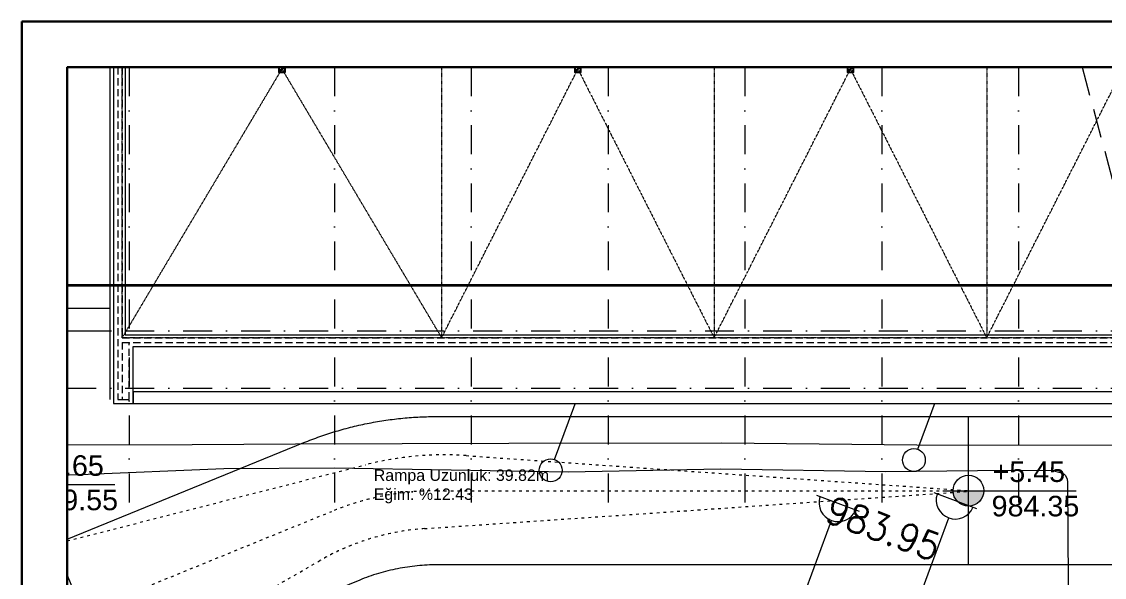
# Model space of a CAD drawing. Header units: centimetres. Extents: x 392964 to 515689, y 49661 to 58661.
# Drawn here: x 392964 to 395338, y 57444 to 58661 of the extents above; entities that cross this region are included whole.
import ezdxf
from ezdxf.enums import TextEntityAlignment as Align
from ezdxf.xclip import XClip

# ---------------------------------------------------------------- set-up
doc = ezdxf.new("R2010")
doc.units = ezdxf.units.CM
doc.header["$XCLIPFRAME"] = 0
for name, pattern in [('11019', [0]), ('ACAD_ISO03W100', [30, 12, -18]), ('BORDER', [1.75, 0.5, -0.25, 0.5, -0.25, 0, -0.25]), ('DASHDOT', [25.4, 12.7, -6.35, 0, -6.35]), ('DASHED', [19.05, 12.7, -6.35]), ('HIDDEN', [9.525, 6.35, -3.175])]:
    doc.linetypes.add(name, pattern=pattern)
doc.layers.get('0').update_dxf_attribs({"lineweight": 9})
for name, color, linetype, lineweight in [('---___EB_draft00_ALTYAPI_helikoptermania', 8, 'Continuous', 9), ('---___EB_draft00_parselsiniri', 8, 'BORDER', 9), ('---___EB_draft01_aks', 8, 'Continuous', 9), ('---___EB_draft03_cihazlar', 8, 'Continuous', 9), ('0-KRCN-VAZİYET-030426', 8, 'Continuous', 9), ('0-KRCN-Z-ANTET', 71, 'Continuous', 30), ('___T_yazı kot', 8, 'Continuous', 9), ('AS_GOR', 8, 'Continuous', 9), ('AS_GOR_UZAK2', 8, 'Continuous', 9), ('AS_PYZ_YOL_ARAC', 8, 'Continuous', 9), ('AS_SMB_OK', 8, 'Continuous', 9), ('AS_TA_HIDDEN', 8, 'HIDDEN', 9), ('AS_TES_SUZGEC', 8, 'Continuous', 9), ('AS_YAZI_EGIM', 8, 'Continuous', 9), ('GEB-BEZUG', 8, 'Continuous', 9), ('S_CAD_SOK_LAMBASI', 8, 'Continuous', 9), ('SINIR_DUVAR_TEK', 8, '11019', 9), ('Y_YOL_KOTU', 8, 'Continuous', 9), ('YOL_SOSE', 8, 'Continuous', 9)]:
    doc.layers.add(name, color=color, linetype=linetype, lineweight=lineweight)
doc.layers.add('---___EB_draft04_yazi', color=8, linetype='Continuous')
doc.styles.add('_yazı-50', font='arial.ttf')
doc.styles.add('Normal', font='arial.ttf')
doc.styles.add('Style-STANDARD', font='STANDARD.shx')

# ---------------------------------------------------------------- blocks, each defined once
blk = doc.blocks.new('12003')
at = {"layer": 'S_CAD_SOK_LAMBASI'}
for p, q in [((-1, 5.5), (1, 5.5)), ((0, 0.5), (0, 4.693))]:
    blk.add_line(p, q, dxfattribs=at)
blk.add_circle((0, 0), 0.5, dxfattribs=at)
blk.add_arc((0, 5.53), 0.837, 183.298, 356.9072, dxfattribs=at)
blk = doc.blocks.new('Akyurt_Tm33')
at = {"layer": 'SINIR_DUVAR_TEK'}
for points in [[(501688.104, 4439262.153, 983.931), (501692.969, 4439249.102, 983.371), (501698.027, 4439235.088, 982.651), (501702.411, 4439222.981, 981.931), (501705.395, 4439214.511, 981.691), (501717.442, 4439219, 982.651)], [(501717.442, 4439219, 982.571), (501721.687, 4439220.593, 982.931), (501730.454, 4439223.865, 983.851), (501739.194, 4439227.111, 984.891), (501747.256, 4439229.993, 985.451), (501758.699, 4439234.214, 985.771), (501764.733, 4439236.434, 986.011)]]:
    blk.add_polyline3d(points, dxfattribs=at)
at = {"layer": 'YOL_SOSE'}
blk.add_polyline3d([(501705.285, 4439212.903, 979.371), (501713.299, 4439216.059, 979.811), (501719.112, 4439218.489, 980.451), (501723.642, 4439220.186, 981.091), (501733.322, 4439223.579, 982.451), (501739.551, 4439226.022, 983.131), (501746.381, 4439228.423, 984.011), (501750.144, 4439229.86, 984.331), (501753.167, 4439230.988, 984.196), (501753.63, 4439231.045, 984.171), (501753.762, 4439231.021, 984.171), (501753.836, 4439230.987, 984.171), (501753.955, 4439230.873, 984.171), (501754.017, 4439230.753, 984.171), (501755.579, 4439226.616, 984.131), (501760.263, 4439214.828, 984.211), (501760.452, 4439214.528, 984.211), (501760.616, 4439214.366, 984.211), (501760.932, 4439214.181, 984.211), (501761.219, 4439214.111, 984.211), (501761.548, 4439214.121, 984.211), (501765.06, 4439215.454, 984.211)], dxfattribs=at)
at = {"layer": 'S_CAD_SOK_LAMBASI'}
for p in [(501747.362, 4439229.325, 984.011), (501732.58, 4439223.38, 982.331), (501749.671, 4439222.784, 984.371), (501744.889, 4439220.895, 984.611)]:
    blk.add_blockref('12003', p, dxfattribs=at)
at = {"layer": 'Y_YOL_KOTU', "style": 'Style-STANDARD'}
blk.add_text('983.95', height=1.2, dxfattribs=at).set_placement((501747.148, 4439226.044, 983.955), align=Align.MIDDLE_CENTER)
blk = doc.blocks.new('Aks_T')
at = {"layer": '---___EB_draft01_aks', "linetype": 'DASHDOT', "ltscale": 10}
for points in [[(120, 550), (120, -5450)], [(1020, 550), (1020, -5450)], [(1620, 550), (1620, -5450)], [(2220, 550), (2220, -5450)], [(2820, 550), (2820, -5450)], [(3420, 550), (3420, -5450)], [(4020, 550), (4020, -5450)], [(-430, -4650), (23050, -4650)], [(-430, -4900), (23050, -4900)]]:
    blk.add_lwpolyline(points, dxfattribs=at)
blk = doc.blocks.new('OPK-site-surrounding-R01')
at = {"layer": '---___EB_draft00_ALTYAPI_helikoptermania', "linetype": 'DASHED', "ltscale": 10}
blk.add_lwpolyline([(1451.4, 6572.4), (5376.1, -7919.4)], dxfattribs=at)
at = {"layer": '---___EB_draft00_parselsiniri', "linetype": 'DASHDOT', "ltscale": 5, "const_width": 5, "flags": 128}
blk.add_lwpolyline([(-303.7, 52.5), (22545.3, 391.1), (23723.4, -711), (24047.6, -4450), (-299.9, -4450)], close=True, dxfattribs=at)
at = {"layer": 'AS_GOR'}
for points in [[(-640, -3300), (-640, -4400, 0.414214), (-390, -4650), (-85, -4650)], [(-640, -4200, 0.414214), (-390, -4450), (-85, -4450)], [(-640, -4300, 0.414214), (-390, -4550), (-85, -4550)]]:
    blk.add_lwpolyline(points, format="xyb", dxfattribs=at)
blk.add_lwpolyline([(-85, -3300), (-85, -4950)], dxfattribs=at)
at = {"layer": 'AS_PYZ_YOL_ARAC', "color": 8}
blk.add_line((3679.8, -5675), (3680.2, -5025), dxfattribs=at)
at = {"layer": 'AS_PYZ_YOL_ARAC'}
for points in [[(22800, -3450), (22800, 430.1, 0.418558), (21785.2, 1430), (18554.6, 1382.1, 0.087007), (17706.4, 1220.4), (16627.8, 812, -0.090739), (15742.5, 650), (12082.5, 650, -0.076048), (11335, 764.3), (10161.2, 1132.1, 0.079773), (9376.7, 1246.2), (245.2, 1110.9, 0.409882), (-740, 111), (-740, -5306.6, 0.532608), (-326.8, -5584.4), (765.6, -5139.5, -0.096996), (1350.2, -5025), (22550, -5025, 0.414214), (22800, -4775), (22800, -3450)], [(15842.4, -6175), (15842.4, -6175, 0.414214), (15342.4, -5675), (1350.2, -5675, 0.096996), (1010.8, -5741.5), (-373.5, -6305.3, 0.413167), (-538.5, -6695.3), (-196.1, -7544.8, 0.595588), (328.1, -7604.5), (678.6, -7102.6)]]:
    blk.add_lwpolyline(points, format="xyb", dxfattribs=at)
at = {"layer": 'AS_PYZ_YOL_ARAC', "color": 8}
blk.add_lwpolyline([(-326.8, -5584.4), (-81.7, -6186.4)], dxfattribs=at)
at = {"layer": 'AS_SMB_OK', "color": 8, "linetype": 'ACAD_ISO03W100'}
for points in [[(-326.8, -5584.4), (1038, -5236.1, -0.080047), (1477.6, -5196.4), (3680, -5350)], [(-204.2, -5885.4), (888.2, -5440.5, -0.096996), (1350.2, -5350), (3679.8, -5350)], [(-81.7, -6186.4), (836.6, -5656.2, -0.114328), (1295.4, -5516.3), (3679.8, -5353)]]:
    blk.add_lwpolyline(points, format="xyb", dxfattribs=at)
blk = doc.blocks.new('kot01')
at = {"layer": '___T_yazı kot'}
h = blk.add_hatch(color=8, dxfattribs=at)
edge = h.paths.add_edge_path()
edge.add_arc((0, 0), 0.3, 180, 360)
edge.add_line((0.3, 0), (-0.3, 0))
for p, q in [((0, -0.5), (0, 0.5)), ((-0.5, 0), (2.1, 0))]:
    blk.add_line(p, q, dxfattribs=at)
blk.add_circle((0, 0), 0.3, dxfattribs=at)
at = {"layer": '___T_yazı kot', "style": '_yazı-50'}
for tag, p in [('INCE', (0.434, 0.1)), ('KABA', (0.434, -0.5))]:
    blk.add_attdef(tag, p, '', height=0.4, dxfattribs=at)
blk = doc.blocks.new('STR_R')
at = {"layer": 'AS_TA_HIDDEN', "linetype": 'HIDDEN', "ltscale": 5}
for p, q in [((-50, -2250), (-50, -4950)), ((-30, -2270), (-30, -4680)), ((-30, -4680), (8050, -4680)), ((-30, -4700), (-30, -4950)), ((-30, -4700), (8050, -4700)), ((-50, -4950), (-30, -4950))]:
    blk.add_line(p, q, dxfattribs=at)
blk.add_lwpolyline([(-30, -4950), (0, -4950), (0, -4700)], dxfattribs=at)
blk = doc.blocks.new('OPK-03-1_RD')
blk.add_wipeout([(-68, -4968), (-68, -2232), (232, -2232), (232, -1765), (-165, -1765), (-165, -1305), (-68, -1305), (-68, 68), (13332, 68), (13332, 168), (13858, 168), (13858, -207), (14357, -207), (14357, 68), (18832, 68), (18832, 293), (22793, 293), (22793, -768), (22568, -768), (22568, -1305), (22665, -1305), (22665, -1765), (22393, -1765), (22393, -2232), (22568, -2232), (22568, -2318), (22393, -2318), (22393, -3232), (22568, -3232), (22568, -4968), (19732, -4968), (19732, -4108), (18968, -4108), (18968, -4968), (8935, -4968), (8935, -4718), (8168, -4718), (8168, -4968)])
at = {"layer": 'AS_GOR'}
for points in [[(232, -1765), (232, -2232), (-68, -2232), (-68, -4968), (18, -4968), (18, -4718), (8032, -4718)], [(283, -1765), (283, -2283), (-17, -2283), (-17, -4667), (8032, -4667)]]:
    blk.add_lwpolyline(points, dxfattribs=at)
blk.add_blockref('STR_R', (0, 0))
blk = doc.blocks.new('Einfügepunkt')
at = {"layer": 'GEB-BEZUG'}
for p, q in [((-1, -1), (1, 1)), ((-1, 1), (1, -1))]:
    blk.add_line(p, q, dxfattribs=at)
blk = doc.blocks.new('sifonik-suzgec')
at = {"layer": 'AS_TES_SUZGEC', "ltscale": 25}
for p, q in [((-15, 13), (-13, 15)), ((-15, 13), (-15, -13)), ((-12.9, 0.2), (-13.1, 0)), ((13, 15), (-13, 15)), ((-12.9, 0.2), (-12.2, 0.2)), ((-12.4, 3.5), (-12.6, 3.4)), ((-12.6, 3.4), (-12.5, 3.2)), ((-12.6, 3.4), (-11.9, 3.2)), ((-12.5, 3.2), (-11.8, 3)), ((-12.4, 3.5), (-11.7, 3.3)), ((-12.3, 0), (-12.2, 0.2)), ((-12.2, 0.2), (-11.8, 0.2)), ((-11.9, 3.2), (-11.7, 3.3)), ((-11.8, 3), (-11.9, 3.2)), ((-11.4, 2.9), (-11.8, 3)), ((-11.7, 3.3), (-11.3, 3.2)), ((-10.5, 1.6), (-11.7, 1.7)), ((-11.7, 1.4), (-10.6, 1.2)), ((-11.1, 6.6), (-11.3, 6.5)), ((-11.3, 6.5), (-11.3, 6.3)), ((-11.3, 6.5), (-10.7, 6.2)), ((-11.3, 6.3), (-10.6, 5.9)), ((-11.1, 6.6), (-10.4, 6.2)), ((-11, 4.3), (-9.9, 3.9)), ((-9.8, 4.2), (-10.8, 4.7)), ((-10.7, 6.2), (-10.4, 6.2)), ((-10.6, 5.9), (-10.7, 6.2)), ((-10.3, 5.7), (-10.6, 5.9)), ((-10.6, 1.2), (-10.5, 1.6)), ((-10.4, 6.2), (-10.1, 6.1)), ((-9.9, 3.9), (-9.8, 4.2)), ((-9.5, 7), (-8.5, 6.3)), ((-8.3, 6.6), (-9.3, 7.3)), ((-9.2, 9.2), (-9.2, 9)), ((-9, 9.2), (-9.2, 9.2)), ((-9.2, 9.2), (-8.7, 8.7)), ((-9.2, 9), (-8.7, 8.5)), ((-9, 9.2), (-8.5, 8.7)), ((-8.7, 8.7), (-8.5, 8.7)), ((-8.7, 8.5), (-8.7, 8.7)), ((-8.5, 8.2), (-8.7, 8.5)), ((-8.5, 8.7), (-8.2, 8.5)), ((-8.5, 6.3), (-8.3, 6.6)), ((-7.3, 9.3), (-6.6, 8.3)), ((-6.3, 8.5), (-7, 9.5)), ((-6.5, 11.3), (-6.6, 11.1)), ((-6.6, 11.1), (-6.2, 10.4)), ((-6.6, 8.3), (-6.3, 8.5)), ((-6.5, 11.3), (-6.2, 10.7)), ((-6.3, 11.3), (-6.5, 11.3)), ((-6.3, 11.3), (-5.9, 10.6)), ((-6.2, 10.7), (-5.9, 10.6)), ((-6.2, 10.4), (-6.2, 10.7)), ((-6.1, 10.1), (-6.2, 10.4)), ((-5.9, 10.6), (-5.7, 10.3)), ((-4.7, 10.8), (-4.2, 9.8)), ((-3.9, 9.9), (-4.3, 11)), ((-4.2, 9.8), (-3.9, 9.9)), ((-3.4, 12.6), (-3.5, 12.4)), ((-3.5, 12.4), (-3.3, 11.7)), ((-3.4, 12.6), (-3.2, 11.9)), ((-3.2, 12.5), (-3.4, 12.6)), ((-3.3, 11.7), (-3.2, 11.9)), ((-3.2, 11.3), (-3.3, 11.7)), ((-0.6, 0.6), (-3.3, -1.2)), ((-3.3, -1.3), (-0.5, 0.5)), ((-3.2, 12.5), (-3, 11.8)), ((-3.2, 11.9), (-3, 11.8)), ((-3, 11.8), (-2.9, 11.4)), ((-1.7, 11.7), (-1.6, 10.5)), ((-1.6, 10.5), (-1.2, 10.6)), ((-1.2, 10.6), (-1.4, 11.7)), ((1.8, 4.2), (-0.6, 0.6)), ((-0.6, 0.6), (-0.5, 0.5)), ((-0.5, 0.5), (1.8, 4.1)), ((-0.5, 0.5), (0, 0)), ((0, 13.1), (-0.2, 12.9)), ((-0.2, 12.9), (-0.2, 12.2)), ((-0.2, 12.2), (0, 12.3)), ((-0.2, 11.8), (-0.2, 12.2)), ((0, 13.1), (0, 12.3)), ((0.2, 12.9), (0, 13.1)), ((0, 12.3), (0.2, 12.2)), ((0, 0), (2.6, 2.6)), ((0, 0), (0, 0.2)), ((0.2, 12.9), (0.2, 12.2)), ((0.2, 12.2), (0.2, 11.8)), ((3.3, 1.3), (0.5, -0.5)), ((0.6, -0.6), (3.3, 1.2)), ((1.4, 11.7), (1.2, 10.6)), ((1.2, 10.6), (1.6, 10.5)), ((1.6, 10.5), (1.7, 11.7)), ((1.9, 4.3), (1.8, 4.2)), ((1.8, 4.2), (1.8, 4.1)), ((1.8, 4.2), (1.8, 4.2)), ((1.8, 4.1), (1.8, 4.2)), ((2.6, 2.6), (1.8, 4.2)), ((1.8, 4.1), (2.6, 2.6)), ((3.8, 7.3), (1.9, 4.3)), ((1.9, 4.3), (3.9, 7.2)), ((1.9, 4.2), (1.9, 4.3)), ((1.9, 4.3), (1.9, 4.2)), ((1.9, 4.3), (1.9, 4.3)), ((2.7, 2.7), (1.9, 4.3)), ((1.9, 4.2), (2.7, 2.7)), ((2.6, 2.6), (2.6, 2.6)), ((2.6, 2.6), (2.6, 2.6)), ((2.6, 2.6), (3.3, 1.3)), ((3.3, 1.3), (2.6, 2.6)), ((2.7, 2.7), (7.7, 7.7)), ((2.7, 2.7), (2.7, 2.7)), ((2.7, 2.7), (2.7, 2.7)), ((2.7, 2.7), (3.4, 1.4)), ((3.4, 1.4), (2.7, 2.7)), ((2.9, 11.4), (3, 11.8)), ((3.2, 12.5), (3, 11.8)), ((3, 11.8), (3.2, 11.9)), ((3.4, 12.6), (3.2, 11.9)), ((3.4, 12.6), (3.2, 12.5)), ((3.2, 11.9), (3.3, 11.7)), ((3.3, 11.7), (3.2, 11.3)), ((3.5, 12.4), (3.3, 11.7)), ((3.3, 1.2), (3.5, 1.3)), ((3.3, 1.3), (3.3, 1.3)), ((3.3, 1.2), (3.3, 1.3)), ((3.3, 1.3), (3.3, 1.2)), ((3.5, 12.4), (3.4, 12.6)), ((7.2, 3.9), (3.4, 1.4)), ((3.4, 1.4), (3.4, 1.4)), ((3.5, 1.3), (3.4, 1.4)), ((3.4, 1.4), (3.5, 1.3)), ((3.5, 1.3), (7.3, 3.8)), ((3.8, 7.3), (4.1, 7.7)), ((4.3, 11), (3.9, 9.9)), ((3.9, 9.9), (4.2, 9.8)), ((4.1, 7.7), (5.7, 10.3)), ((4.2, 9.8), (4.7, 10.8)), ((5.7, 10.3), (5.9, 10.5)), ((6.3, 11.3), (5.9, 10.5)), ((5.9, 10.5), (6.1, 10.6)), ((6.5, 11.3), (6.1, 10.6)), ((6.1, 10.6), (6.2, 10.3)), ((6.2, 10.3), (6.1, 10.1)), ((6.6, 11.1), (6.2, 10.3)), ((6.5, 11.3), (6.3, 11.3)), ((6.6, 11.1), (6.5, 11.3)), ((6.6, 9.8), (6.8, 9.9)), ((7.2, 9.3), (7.4, 9.5)), ((7.7, 4.1), (7.3, 3.8)), ((7.7, 9.2), (7.6, 9.1)), ((7.7, 7.7), (8.6, 8.6)), ((7.7, 4.1), (10.3, 5.7)), ((10.3, 5.8), (7.9, 4.3)), ((8.2, 8.5), (8.4, 8.6)), ((9, 9.2), (8.4, 8.6)), ((8.4, 8.6), (8.6, 8.6)), ((8.6, 8.4), (8.5, 8.2)), ((9.2, 9.2), (8.6, 8.6)), ((9.2, 9), (8.6, 8.4)), ((8.6, 8.6), (8.6, 8.4)), ((9.2, 9.2), (9, 9.2)), ((9.1, 7.6), (9.2, 7.7)), ((9.2, 9), (9.2, 9.2)), ((9.3, 7.2), (9.5, 7.4)), ((9.9, 6.8), (9.8, 6.6)), ((10.1, 6.1), (10.3, 6.2)), ((11.1, 6.6), (10.3, 6.2)), ((10.3, 6.2), (10.6, 6.1)), ((10.5, 6), (10.3, 5.8)), ((10.3, 5.7), (10.5, 5.9)), ((10.3, 5.8), (10.3, 5.7)), ((11.3, 6.3), (10.5, 5.9)), ((10.6, 6.1), (10.5, 6)), ((10.5, 5.9), (10.5, 6)), ((11.3, 6.5), (10.6, 6.1)), ((11.3, 6.5), (11.1, 6.6)), ((11.3, 6.3), (11.3, 6.5)), ((11.7, 3.3), (11.3, 3.2)), ((11.4, 2.9), (11.8, 3)), ((12.4, 3.5), (11.7, 3.3)), ((11.9, 3.2), (11.7, 3.3)), ((11.8, 3), (11.9, 3.2)), ((12.5, 3.2), (11.8, 3)), ((12.2, 0.2), (11.8, 0.2)), ((12.6, 3.4), (11.9, 3.2)), ((12.3, 0), (12.2, 0.2)), ((12.9, 0.2), (12.2, 0.2)), ((12.6, 3.4), (12.4, 3.5)), ((12.5, 3.2), (12.6, 3.4)), ((13.1, 0), (12.9, 0.2)), ((13, 15), (15, 13)), ((15, -13), (15, 13)), ((-13, -15), (-15, -13)), ((-13.1, 0), (-12.9, -0.2)), ((-13.1, 0), (-12.3, 0)), ((-13, -15), (13, -15)), ((-12.9, -0.2), (-12.2, -0.2)), ((-12.5, -3.2), (-12.6, -3.4)), ((-12.6, -3.4), (-11.9, -3.2)), ((-12.6, -3.4), (-12.4, -3.5)), ((-12.5, -3.2), (-11.8, -3)), ((-12.4, -3.5), (-11.7, -3.3)), ((-12.2, -0.2), (-12.3, 0)), ((-11.8, -0.2), (-12.2, -0.2)), ((-11.9, -3.2), (-11.8, -3)), ((-11.7, -3.3), (-11.9, -3.2)), ((-11.8, -3), (-11.4, -2.9)), ((-10.6, -1.2), (-11.7, -1.4)), ((-11.7, -1.7), (-10.5, -1.6)), ((-11.3, -3.2), (-11.7, -3.3)), ((-11.3, -6.3), (-10.5, -5.9)), ((-11.3, -6.5), (-10.6, -6.1)), ((-11.3, -6.3), (-11.3, -6.5)), ((-11.3, -6.5), (-11.1, -6.6)), ((-11.1, -6.6), (-10.3, -6.2)), ((-9.9, -3.9), (-11, -4.3)), ((-10.8, -4.7), (-9.8, -4.2)), ((-10.5, -1.6), (-10.6, -1.2)), ((-10.6, -6.1), (-10.5, -5.9)), ((-10.3, -6.2), (-10.6, -6.1)), ((-10.5, -5.9), (-10.3, -5.7)), ((-10.3, -5.7), (-7.7, -4.1)), ((-10.1, -6.1), (-10.3, -6.2)), ((-9.8, -4.2), (-9.9, -3.9)), ((-9.9, -6.8), (-9.8, -6.6)), ((-9.3, -7.2), (-9.5, -7.4)), ((-9.1, -7.6), (-9.2, -7.7)), ((-9.2, -9), (-8.6, -8.4)), ((-9.2, -9.2), (-8.6, -8.6)), ((-9.2, -9), (-9.2, -9.2)), ((-9.2, -9.2), (-9, -9.2)), ((-9, -9.2), (-8.4, -8.6)), ((-8.6, -8.6), (-7.7, -7.7)), ((-8.6, -8.4), (-8.5, -8.2)), ((-8.6, -8.6), (-8.6, -8.4)), ((-8.4, -8.6), (-8.6, -8.6)), ((-8.2, -8.5), (-8.4, -8.6)), ((-7.7, -7.7), (-2.7, -2.7)), ((-7.7, -4.1), (-7.3, -3.8)), ((-7.7, -9.2), (-7.6, -9.1)), ((-7.2, -9.3), (-7.4, -9.5)), ((-3.5, -1.3), (-7.3, -3.8)), ((-7.3, -3.9), (-3.4, -1.4)), ((-6.6, -9.8), (-6.8, -9.9)), ((-6.6, -11.1), (-6.2, -10.3)), ((-6.6, -11.1), (-6.5, -11.3)), ((-6.5, -11.3), (-6.1, -10.6)), ((-6.5, -11.3), (-6.3, -11.3)), ((-6.3, -11.3), (-5.9, -10.5)), ((-6.2, -10.3), (-6.1, -10.1)), ((-6.1, -10.6), (-6.2, -10.3)), ((-6, -10.5), (-6.1, -10.6)), ((-5.8, -10.3), (-6, -10.5)), ((-6, -10.5), (-5.9, -10.5)), ((-5.9, -10.5), (-5.7, -10.3)), ((-4.3, -7.9), (-5.8, -10.3)), ((-5.7, -10.3), (-5.8, -10.3)), ((-5.7, -10.3), (-4.1, -7.7)), ((-3.8, -7.3), (-4.1, -7.7)), ((-1.9, -4.3), (-3.9, -7.3)), ((-3.8, -7.3), (-1.9, -4.3)), ((-3.3, -1.2), (-3.5, -1.3)), ((-3.5, -1.3), (-3.4, -1.4)), ((-3.4, -1.4), (-3.5, -1.3)), ((-3.5, -12.4), (-3.3, -11.7)), ((-3.5, -12.4), (-3.4, -12.6)), ((-3.4, -1.4), (-3.4, -1.4)), ((-2.7, -2.7), (-3.4, -1.4)), ((-3.4, -1.4), (-2.7, -2.7)), ((-3.4, -12.6), (-3.2, -11.9)), ((-3.4, -12.6), (-3.2, -12.5)), ((-3.3, -1.3), (-3.3, -1.2)), ((-3.3, -1.2), (-3.3, -1.3)), ((-3.3, -1.3), (-3.3, -1.3)), ((-2.6, -2.6), (-3.3, -1.3)), ((-3.3, -1.3), (-2.6, -2.6)), ((-3.2, -11.3), (-3.3, -11.7)), ((-3.3, -11.7), (-3.2, -11.9)), ((-3.2, -11.9), (-3, -11.8)), ((-3.2, -12.5), (-3, -11.8)), ((-3, -11.8), (-2.9, -11.4)), ((-2.7, -2.7), (-2.7, -2.7)), ((-2.7, -2.7), (-1.9, -4.3)), ((-1.9, -4.2), (-2.7, -2.7)), ((-2.7, -2.7), (-2.7, -2.7)), ((-2.6, -2.6), (0, 0)), ((-2.6, -2.6), (-2.6, -2.6)), ((-2.6, -2.6), (-1.8, -4.2)), ((-1.8, -4.1), (-2.6, -2.6)), ((-2.6, -2.6), (-2.6, -2.6)), ((-1.9, -4.3), (-1.8, -4.2)), ((-1.9, -4.2), (-1.9, -4.3)), ((-1.9, -4.3), (-1.9, -4.2)), ((-1.9, -4.3), (-1.9, -4.3)), ((0.5, -0.5), (-1.8, -4.1)), ((-1.8, -4.2), (0.6, -0.6)), ((-1.8, -4.2), (-1.8, -4.1)), ((-1.8, -4.1), (-1.8, -4.2)), ((-1.8, -4.2), (-1.8, -4.2)), ((0, 0), (-0.3, 0)), ((-0.2, -11.8), (-0.2, -12.2)), ((-0.2, -12.2), (0, -12.3)), ((-0.2, -12.9), (-0.2, -12.2)), ((-0.2, -12.9), (0, -13.1)), ((0, 0), (0.5, -0.5)), ((0, 0), (0.2, 0)), ((0, 0), (0, -0.3)), ((0, -12.3), (0.2, -12.2)), ((0, -13.1), (0, -12.3)), ((0, -13.1), (0.2, -12.9)), ((0.2, -12.2), (0.2, -11.8)), ((0.2, -12.9), (0.2, -12.2)), ((0.6, -0.6), (0.5, -0.5)), ((2.9, -11.4), (3, -11.8)), ((3, -11.8), (3.2, -11.9)), ((3.2, -12.5), (3, -11.8)), ((3.3, -11.7), (3.2, -11.3)), ((3.2, -11.9), (3.3, -11.7)), ((3.4, -12.6), (3.2, -11.9)), ((3.2, -12.5), (3.4, -12.6)), ((3.5, -12.4), (3.3, -11.7)), ((3.4, -12.6), (3.5, -12.4)), ((5.7, -10.3), (5.9, -10.6)), ((5.9, -10.6), (6.2, -10.7)), ((6.3, -11.3), (5.9, -10.6)), ((6.2, -10.4), (6.1, -10.1)), ((6.2, -10.7), (6.2, -10.4)), ((6.6, -11.1), (6.2, -10.4)), ((6.5, -11.3), (6.2, -10.7)), ((6.3, -11.3), (6.5, -11.3)), ((6.5, -11.3), (6.6, -11.1)), ((8.2, -8.5), (8.5, -8.7)), ((8.7, -8.5), (8.5, -8.2)), ((8.5, -8.7), (8.7, -8.7)), ((9, -9.2), (8.5, -8.7)), ((8.7, -8.7), (8.7, -8.5)), ((9.2, -9), (8.7, -8.5)), ((9.2, -9.2), (8.7, -8.7)), ((9, -9.2), (9.2, -9.2)), ((9.2, -9.2), (9.2, -9)), ((10.1, -6.1), (10.4, -6.2)), ((10.6, -5.9), (10.3, -5.7)), ((10.4, -6.2), (10.7, -6.2)), ((11.1, -6.6), (10.4, -6.2)), ((10.7, -6.2), (10.6, -5.9)), ((11.3, -6.3), (10.6, -5.9)), ((11.3, -6.5), (10.7, -6.2)), ((11.1, -6.6), (11.3, -6.5)), ((11.3, -3.2), (11.7, -3.3)), ((11.3, -6.5), (11.3, -6.3)), ((11.8, -3), (11.4, -2.9)), ((11.7, -3.3), (11.9, -3.2)), ((12.4, -3.5), (11.7, -3.3)), ((11.8, -0.2), (12.2, -0.2)), ((11.9, -3.2), (11.8, -3)), ((12.5, -3.2), (11.8, -3)), ((12.6, -3.4), (11.9, -3.2)), ((12.2, -0.2), (12.3, 0)), ((12.9, -0.2), (12.2, -0.2)), ((13.1, 0), (12.3, 0)), ((12.4, -3.5), (12.6, -3.4)), ((12.6, -3.4), (12.5, -3.2)), ((12.9, -0.2), (13.1, 0)), ((15, -13), (13, -15))]:
    blk.add_line(p, q, dxfattribs=at)
for centre, radius in [((0, 0), 13.1), ((-12.5, 12.5), 0.3), ((12.5, 12.5), 0.3), ((-12.5, -12.5), 0.3), ((12.5, -12.5), 0.3)]:
    blk.add_circle(centre, radius, dxfattribs=at)
for centre, radius, start, end in [((0, 0), 12.9, 165.8007, 179.1993), ((0, 0), 12.6, 165.8198, 179.1802), ((0, 0), 12.9, 150.8007, 164.1993), ((0, 0), 12.6, 150.8198, 164.1802), ((0, 0), 12.1, 165.8539, 179.1461), ((0, 0), 12, 165.8607, 179.1393), ((0, 0), 11.8, 165.8753, 179.1247), ((0, 0), 11.8, 171.6247, 173.3753), ((0, 0), 12.1, 150.8539, 164.1461), ((0, 0), 12, 150.8607, 164.1393), ((0, 0), 11.8, 150.8753, 164.1247), ((0, 0), 12.9, 135.8007, 149.1993), ((0, 0), 11.8, 156.6247, 158.3753), ((0, 0), 12.6, 135.8198, 149.1802), ((0, 0), 12.1, 135.8539, 149.1461), ((0, 0), 12, 135.8607, 149.1393), ((0, 0), 11.8, 135.8753, 149.1247), ((0, 0), 11.8, 141.6247, 143.3753), ((0, 0), 12.9, 120.8007, 134.1993), ((0, 0), 12.6, 120.8198, 134.1802), ((0, 0), 12.1, 120.8539, 134.1461), ((0, 0), 12, 120.8607, 134.1393), ((0, 0), 11.8, 120.8753, 134.1247), ((0, 0), 11.8, 126.6247, 128.3753), ((0, 0), 12.9, 105.8007, 119.1993), ((0, 0), 12.6, 105.8198, 119.1802), ((0, 0), 12.1, 105.8539, 119.1461), ((0, 0), 12, 105.8607, 119.1393), ((0, 0), 11.8, 105.8753, 119.1247), ((0, 0), 11.8, 111.6247, 113.3753), ((0, 0), 12.9, 90.8007, 104.1993), ((0, 0), 12.6, 90.8198, 104.1802), ((0, 0), 12.1, 90.8539, 104.1461), ((0, 0), 12, 90.8607, 104.1393), ((0, 0), 11.8, 90.8753, 104.1247), ((0, 0), 11.8, 96.6247, 98.3753), ((0, 0), 12.9, 75.8007, 89.1993), ((0, 0), 12.6, 75.8198, 89.1802), ((0, 0), 12.1, 75.8539, 89.1461), ((0, 0), 12, 75.8607, 89.1393), ((0, 0), 11.8, 75.8753, 89.1247), ((0, 0), 11.8, 81.6247, 83.3753), ((0, 0), 11.8, 60.8753, 74.1247), ((0, 0), 12.1, 60.8539, 74.1461), ((0, 0), 12, 60.8607, 74.1393), ((0, 0), 12.6, 60.8198, 74.1802), ((0, 0), 12.9, 60.8007, 74.1993), ((5.9, 5.9), 2.58, 45, 135.7807), ((0, 0), 11.8, 66.6247, 68.3753), ((0, 0), 11.8, 45.8753, 59.1247), ((0, 0), 12.1, 45.8539, 59.1461), ((0, 0), 12, 55.6693, 59.1393), ((0, 0), 12.6, 45.8198, 59.1802), ((0, 0), 12.9, 45.8007, 59.1993), ((0, 0), 12, 52.1808, 55.6693), ((0, 0), 12, 45.8607, 50.069), ((5.9, 5.9), 2.58, 321.1789, 45), ((5.9, 5.9), 2.58, 314.2193, 321.1789), ((0, 0), 11.8, 30.8753, 44.1247), ((0, 0), 12, 39.931, 44.1393), ((0, 0), 12.1, 30.8539, 44.1461), ((0, 0), 12.6, 30.8198, 44.1802), ((0, 0), 12.9, 30.8007, 44.1993), ((0, 0), 12, 34.3307, 37.8192), ((0, 0), 12, 30.8607, 34.3307), ((0, 0), 11.8, 15.8753, 29.1247), ((0, 0), 12, 15.8607, 29.1393), ((0, 0), 12.1, 15.8539, 29.1461), ((0, 0), 12.6, 15.8198, 29.1802), ((0, 0), 12.9, 15.8007, 29.1993), ((0, 0), 11.8, 0.8753, 14.1247), ((0, 0), 12, 0.8607, 14.1393), ((0, 0), 12.1, 0.8539, 14.1461), ((0, 0), 12.6, 0.8198, 14.1802), ((0, 0), 12.9, 0.8007, 14.1993), ((0, 0), 12.9, 180.8007, 194.1993), ((0, 0), 12.6, 180.8198, 194.1802), ((0, 0), 12.9, 195.8007, 209.1993), ((0, 0), 12.1, 180.8539, 194.1461), ((0, 0), 12.6, 195.8198, 209.1802), ((0, 0), 12, 180.8607, 194.1393), ((0, 0), 11.8, 180.8753, 194.1247), ((0, 0), 11.8, 186.6247, 188.3753), ((0, 0), 12.1, 195.8539, 209.1461), ((0, 0), 12, 195.8607, 209.1393), ((0, 0), 11.8, 195.8753, 209.1247), ((0, 0), 12.9, 210.8007, 224.1993), ((0, 0), 11.8, 201.6247, 203.3753), ((0, 0), 12.6, 210.8198, 224.1802), ((0, 0), 12.1, 210.8539, 224.1461), ((0, 0), 12, 210.8607, 214.3307), ((0, 0), 11.8, 210.8753, 224.1247), ((0, 0), 12, 214.3307, 217.8192), ((0, 0), 12, 219.931, 224.1393), ((0, 0), 12.9, 225.8007, 239.1993), ((0, 0), 12.6, 225.8198, 239.1802), ((-5.9, -5.9), 2.58, 134.2193, 225), ((0, 0), 12, 225.8607, 230.069), ((0, 0), 12.1, 225.8539, 239.1461), ((0, 0), 11.8, 225.8753, 239.1247), ((-5.9, -5.9), 2.58, 225, 308.8211), ((0, 0), 12, 232.1808, 235.6693), ((0, 0), 12, 235.6693, 239.1393), ((0, 0), 12.9, 240.8007, 254.1993), ((0, 0), 12.6, 240.8198, 254.1802), ((0, 0), 12.1, 240.8539, 254.1461), ((0, 0), 12, 240.8607, 254.1393), ((0, 0), 11.8, 240.8753, 254.1247), ((-5.9, -5.9), 2.58, 308.8211, 315.7807), ((0, 0), 12.9, 255.8007, 269.1993), ((0, 0), 12.6, 255.8198, 269.1802), ((0, 0), 12.1, 255.8539, 269.1461), ((0, 0), 11.8, 255.8753, 269.1247), ((0, 0), 12, 255.8607, 269.1393), ((0, 0), 11.8, 270.8753, 284.1247), ((0, 0), 12, 270.8607, 284.1393), ((0, 0), 12.1, 270.8539, 284.1461), ((0, 0), 12.6, 270.8198, 284.1802), ((0, 0), 12.9, 270.8007, 284.1993), ((0, 0), 11.8, 285.8753, 299.1247), ((0, 0), 12, 285.8607, 299.1393), ((0, 0), 12.1, 285.8539, 299.1461), ((0, 0), 12.6, 285.8198, 299.1802), ((0, 0), 12.9, 285.8007, 299.1993), ((0, 0), 11.8, 300.8753, 314.1247), ((0, 0), 12, 300.8607, 314.1393), ((0, 0), 12.1, 300.8539, 314.1461), ((0, 0), 12.6, 300.8198, 314.1802), ((0, 0), 12.9, 300.8007, 314.1993), ((0, 0), 11.8, 315.8753, 329.1247), ((0, 0), 12, 315.8607, 329.1393), ((0, 0), 12.1, 315.8539, 329.1461), ((0, 0), 12.6, 315.8198, 329.1802), ((0, 0), 12.9, 315.8007, 329.1993), ((0, 0), 11.8, 330.8753, 344.1247), ((0, 0), 12, 330.8607, 344.1393), ((0, 0), 12.1, 330.8539, 344.1461), ((0, 0), 12.6, 330.8198, 344.1802), ((0, 0), 12.9, 330.8007, 344.1993), ((0, 0), 11.8, 345.8753, 359.1247), ((0, 0), 12, 345.8607, 359.1393), ((0, 0), 12.1, 345.8539, 359.1461), ((0, 0), 12.6, 345.8198, 359.1802), ((0, 0), 12.9, 345.8007, 359.1993)]:
    blk.add_arc(centre, radius, start, end, dxfattribs=at)
for points, knots in [([(7.7, 7.7), (7.6, 7.8), (7.5, 7.9), (7.1, 8.2), (6.8, 8.3), (6.2, 8.4), (5.9, 8.5), (5.6, 8.4), (5.4, 8.4), (5.2, 8.3), (4.7, 8.2), (4.6, 8.1), (4.3, 7.9), (4.1, 7.7), (3.9, 7.5), (3.9, 7.4), (3.8, 7.3)], [-0.783062, -0.783062, -0.783062, -0.783062, -0.634163, -0.634163, -0.192454, -0.192454, 0.106051, 0.106051, 0.106051, 0.404556, 0.404556, 0.625445, 0.625445, 0.846335, 0.846335, 0.994853, 0.994853, 0.994853, 0.994853]), ([(3.8, 7.3), (3.8, 7.3), (3.8, 7.3), (3.8, 7.3), (3.8, 7.3), (3.8, 7.3)], [0.994853329, 0.994853329, 0.994853329, 0.994853329, 0.995833954, 0.995833954, 0.996814579, 0.996814579, 0.996814579, 0.996814579]), ([(3.9, 7.3), (3.9, 7.4), (4, 7.5), (4.2, 7.7), (4.3, 7.8), (4.6, 8), (4.8, 8.1), (5.2, 8.3), (5.4, 8.3), (5.7, 8.4), (5.9, 8.4), (6.1, 8.4), (6.7, 8.3), (7.1, 8.1), (7.5, 7.8), (7.6, 7.7), (7.7, 7.7)], [-0.994853, -0.994853, -0.994853, -0.994853, -0.846335, -0.846335, -0.625445, -0.625445, -0.404556, -0.404556, -0.106051, -0.106051, -0.106051, 0.192454, 0.192454, 0.634163, 0.634163, 0.784802, 0.784802, 0.784802, 0.784802]), ([(3.9, 7.2), (3.9, 7.2), (3.9, 7.2), (3.9, 7.3), (3.9, 7.3), (3.9, 7.3)], [-0.996814579, -0.996814579, -0.996814579, -0.996814579, -0.995833954, -0.995833954, -0.994853329, -0.994853329, -0.994853329, -0.994853329]), ([(7.7, 7.7), (7.7, 7.6), (7.8, 7.5), (8, 7.2), (8.1, 7.1), (8.2, 6.7), (8.3, 6.6), (8.4, 6.1), (8.4, 5.9), (8.4, 5.7), (8.3, 5.4), (8.3, 5.2), (8, 4.6), (7.8, 4.3), (7.5, 4), (7.4, 3.9), (7.3, 3.9)], [2.356791, 2.356791, 2.356791, 2.356791, 2.50743, 2.50743, 2.728284, 2.728284, 2.949139, 2.949139, 3.247644, 3.247644, 3.247644, 3.546149, 3.546149, 3.987927, 3.987927, 4.136446, 4.136446, 4.136446, 4.136446]), ([(7.3, 3.8), (7.4, 3.9), (7.5, 3.9), (7.9, 4.3), (8.1, 4.6), (8.3, 5.2), (8.4, 5.4), (8.4, 5.6), (8.5, 5.9), (8.4, 6.2), (8.4, 6.6), (8.3, 6.8), (8.2, 7.1), (8.1, 7.3), (7.9, 7.5), (7.8, 7.6), (7.7, 7.7)], [-4.136446, -4.136446, -4.136446, -4.136446, -3.987927, -3.987927, -3.546149, -3.546149, -3.247644, -3.247644, -3.247644, -2.949139, -2.949139, -2.728284, -2.728284, -2.50743, -2.50743, -2.358531, -2.358531, -2.358531, -2.358531]), ([(7.7, 7.7), (7.7, 7.7), (7.7, 7.7), (7.7, 7.7), (7.7, 7.7), (7.7, 7.7)], [-0.1161431, -0.1161431, -0.1161431, -0.1161431, -0.0580714, -0.0580714, 0, 0, 0, 0]), ([(-7.3, -3.8), (-7.4, -3.9), (-7.5, -3.9), (-7.9, -4.3), (-8.1, -4.6), (-8.3, -5.2), (-8.4, -5.4), (-8.4, -5.6), (-8.5, -5.9), (-8.4, -6.2), (-8.4, -6.6), (-8.3, -6.8), (-8.2, -7.1), (-8.1, -7.3), (-7.9, -7.5), (-7.8, -7.6), (-7.7, -7.7)], [-4.136446, -4.136446, -4.136446, -4.136446, -3.987927, -3.987927, -3.546149, -3.546149, -3.247644, -3.247644, -3.247644, -2.949139, -2.949139, -2.728284, -2.728284, -2.50743, -2.50743, -2.358531, -2.358531, -2.358531, -2.358531]), ([(-7.7, -7.7), (-7.7, -7.6), (-7.8, -7.5), (-8, -7.2), (-8.1, -7.1), (-8.2, -6.7), (-8.3, -6.6), (-8.4, -6.1), (-8.4, -5.9), (-8.4, -5.7), (-8.3, -5.4), (-8.3, -5.2), (-8, -4.6), (-7.8, -4.3), (-7.5, -4), (-7.4, -3.9), (-7.3, -3.9)], [2.356791, 2.356791, 2.356791, 2.356791, 2.50743, 2.50743, 2.728284, 2.728284, 2.949139, 2.949139, 3.247644, 3.247644, 3.247644, 3.546149, 3.546149, 3.987927, 3.987927, 4.136446, 4.136446, 4.136446, 4.136446]), ([(-7.7, -7.7), (-7.6, -7.8), (-7.5, -7.9), (-7.1, -8.2), (-6.8, -8.3), (-6.2, -8.4), (-5.9, -8.5), (-5.6, -8.4), (-5.4, -8.4), (-5.2, -8.3), (-4.7, -8.2), (-4.6, -8.1), (-4.3, -7.9), (-4.1, -7.7), (-3.9, -7.5), (-3.9, -7.4), (-3.8, -7.3)], [-0.783062, -0.783062, -0.783062, -0.783062, -0.634163, -0.634163, -0.192454, -0.192454, 0.106051, 0.106051, 0.106051, 0.404556, 0.404556, 0.625445, 0.625445, 0.846335, 0.846335, 0.994853, 0.994853, 0.994853, 0.994853]), ([(-3.9, -7.3), (-3.9, -7.4), (-4, -7.5), (-4.2, -7.7), (-4.3, -7.8), (-4.6, -8), (-4.8, -8.1), (-5.2, -8.3), (-5.4, -8.3), (-5.7, -8.4), (-5.9, -8.4), (-6.1, -8.4), (-6.7, -8.3), (-7.1, -8.1), (-7.5, -7.8), (-7.6, -7.7), (-7.7, -7.7)], [-0.994853, -0.994853, -0.994853, -0.994853, -0.846335, -0.846335, -0.625445, -0.625445, -0.404556, -0.404556, -0.106051, -0.106051, -0.106051, 0.192454, 0.192454, 0.634163, 0.634163, 0.784802, 0.784802, 0.784802, 0.784802]), ([(-7.7, -7.7), (-7.7, -7.7), (-7.7, -7.7), (-7.7, -7.7), (-7.7, -7.7), (-7.7, -7.7)], [0, 0, 0, 0, 0.0580714, 0.0580714, 0.1161431, 0.1161431, 0.1161431, 0.1161431]), ([(-3.9, -7.3), (-3.9, -7.3), (-3.9, -7.3), (-3.9, -7.3), (-3.9, -7.3), (-3.9, -7.3)], [-0.996814579, -0.996814579, -0.996814579, -0.996814579, -0.995833954, -0.995833954, -0.994853329, -0.994853329, -0.994853329, -0.994853329]), ([(-3.8, -7.3), (-3.8, -7.3), (-3.8, -7.3), (-3.8, -7.3), (-3.8, -7.3), (-3.8, -7.3)], [0.994853329, 0.994853329, 0.994853329, 0.994853329, 0.995833954, 0.995833954, 0.996814579, 0.996814579, 0.996814579, 0.996814579])]:
    blk.add_open_spline(points, degree=3, knots=knots, dxfattribs=at)
for points in [[(7.3, 3.9), (7.3, 3.9), (7.2, 3.9), (7.2, 3.9)], [(7.3, 3.8), (7.3, 3.8), (7.3, 3.8), (7.3, 3.8)], [(-7.3, -3.8), (-7.3, -3.8), (-7.3, -3.8), (-7.3, -3.8)], [(-7.3, -3.9), (-7.3, -3.9), (-7.3, -3.9), (-7.3, -3.9)]]:
    blk.add_open_spline(points, degree=3, dxfattribs=at)
at = {"ltscale": 25, "xscale": 0.1000000000000008, "yscale": 0.1000000000000008, "zscale": 0.1000000000000008}
blk.add_blockref('Einfügepunkt', (0, 0), dxfattribs=at)
blk = doc.blocks.new('G$C774463DC')
at = {"layer": 'AS_YAZI_EGIM', "linetype": 'ACAD_ISO03W100', "ltscale": 0.01}
blk.add_lwpolyline([(-930, 1350), (7150, 1350), (7150, -3360), (-930, -3360), (-930, -950), (-630, -950), (-630, -430), (0, -430), (0, 0), (-930, 0)], close=True, dxfattribs=at)
for points in [[(470, 1350), (470, -3360)], [(1665, 1350), (1665, -3360)], [(2860, 1350), (2860, -3360)], [(470, -430), (-230, -2182.5), (470, -3360)], [(-930, -3360), (-230, -2182.5), (-930, -950)], [(470, -3360), (1665, -1005)], [(470, -1005), (1665, -3360)], [(1665, -3360), (2860, -1005)], [(1665, -1005), (2860, -3360)], [(2860, -3360), (4055, -1005)], [(2860, -1005), (4055, -3360)]]:
    blk.add_lwpolyline(points, dxfattribs=at)
for p in [(-230, -2182.5), (1067.5, -2182.5), (2262.5, -2182.5)]:
    blk.add_blockref('sifonik-suzgec', p)
blk = doc.blocks.new('OP-vaziyet-01')
at = {"rotation": 344.9744419928751}
blk.add_blockref('OPK-03-1_RD', (0, 0), dxfattribs=at)
at = {"layer": '---___EB_draft00_ALTYAPI_helikoptermania', "linetype": 'DASHED', "ltscale": 10}
blk.add_lwpolyline([(3105.6, 5971.4), (3139.2, -9042.4)], dxfattribs=at)
at = {"layer": '---___EB_draft00_parselsiniri', "linetype": 'DASHDOT', "ltscale": 5, "const_width": 12.5, "flags": 128}
blk.add_lwpolyline([(-279.7, 129.5), (21875.9, -5467.1), (22727.9, -6836.9), (22071.8, -10532.2), (-1443.3, -4220.1)], close=True, dxfattribs=at)
at = {"layer": 'AS_GOR_UZAK2'}
blk.add_lwpolyline([(6482.7, -6831.2), (-1257.3, -4753.6), (-1270.6, -4802.8), (6469.4, -6880.4)], close=True, dxfattribs=at)
at = {"layer": '---___EB_draft01_aks', "rotation": 344.9744419936308}
blk.add_blockref('Aks_T', (-115.9, 31.1), dxfattribs=at)
ref = blk.add_blockref('OPK-site-surrounding-R01', (0, 0, 0), dxfattribs=dict(rotation=344.9744419936024))
XClip(ref).set_block_clipping_path([(-29305.7045905179, -18693.9978680907), (26364.320315664, 3851.4536467931)])
at = {"rotation": 344.9744419928751}
blk.add_blockref('G$C774463DC', (527, -1508.2), dxfattribs=at)
at = {"layer": '___T_yazı kot'}
ref = blk.add_blockref('kot01', (-1896.3, -5002.5), dxfattribs=dict(at, xscale=224.9999999999999, yscale=224.9999999999999, zscale=224.9999999999999, rotation=344.9744419936313))
ref.add_attrib('INCE', '+0.65', dxfattribs={"layer": '0', "color": 1, "height": 90, "rotation": 344.9744, "style": '_yazı-50'}).set_placement((-1791.4, -5019), align=Align.BOTTOM_LEFT)
ref.add_attrib('KABA', '979.55', (-1827.4, -5137.5), dxfattribs={"layer": '0', "height": 90, "rotation": 344.9744, "style": '_yazı-50'})
ref = blk.add_blockref('kot01', (2167.2, -6121.1, 0), dxfattribs=dict(at, xscale=224.9999999999998, yscale=224.9999999999998, zscale=224.9999999999998, rotation=344.9744419936011))
ref.add_attrib('INCE', '+5.45', dxfattribs={"layer": '0', "color": 1, "height": 90, "rotation": 344.9744, "style": '_yazı-50'}).set_placement((2272, -6137.6, 0), align=Align.BOTTOM_LEFT)
ref.add_attrib('KABA', '984.35', (2236, -6256.1, 0), dxfattribs={"layer": '0', "height": 90, "rotation": 344.9744, "style": '_yazı-50'})
at = {"layer": '---___EB_draft04_yazi', "insert": (-346.3, -5427, 0), "char_height": 50, "attachment_point": 4, "rotation": 344.9744, "style": 'Normal'}
blk.add_mtext_dynamic_manual_height_columns('Rampa Uzunluk: 39.82m\\PEğim: %12.43', width=800, gutter_width=750, heights=[0], dxfattribs=at)
blk = doc.blocks.new('G$CF910E365')
at = {"layer": '---___EB_draft03_cihazlar'}
ref = blk.add_blockref('Akyurt_Tm33', (-200910447.5, -398988423.7), dxfattribs=dict(at, xscale=100, yscale=100, zscale=100, rotation=339.71835701135))
XClip(ref).set_block_clipping_path([(501505.9862066242, 4438937.7964665554), (502127.4112339765, 4439167.4422489693), (502010.4218731245, 4439484.017262903), (501388.9968457722, 4439254.3714804901)])
ref = blk.add_blockref('OP-vaziyet-01', (29305.7, 24194), dxfattribs=dict(rotation=15.02555800639757))
XClip(ref).set_block_clipping_path([(-34576.0420217484, -15769.3110974148), (29408.8889241846, -32944.6163885656), (38158.5727517519, -348.5194915809), (-25826.358194181, 16826.7857995698)])

msp = doc.modelspace()

# ---------------------------------------------------------------- block references
at = {"layer": '0-KRCN-VAZİYET-030426', "ltscale": 3}
ref = msp.add_blockref('G$CF910E365', (378546.8, 48211.6, -49221.3), dxfattribs=dict(at, xscale=0.5, yscale=0.5, zscale=0.5))
XClip(ref).set_block_clipping_path([(29034.4600933604, 3099.2345692041), (53834.4600933604, 20699.2345692041)])

# ---------------------------------------------------------------- next in the draw order: linework, layer by layer
at = {"layer": '0-KRCN-Z-ANTET'}
for points in [[(392964.1, 49661.3), (515688.8, 49661.3), (515688.8, 58661.3), (392964.1, 58661.3)], [(393064.1, 49761.3), (405464.1, 49761.3), (405464.1, 58561.3), (393064.1, 58561.3)]]:
    msp.add_lwpolyline(points, close=True, dxfattribs=at)

doc.saveas('drawing.dxf')
